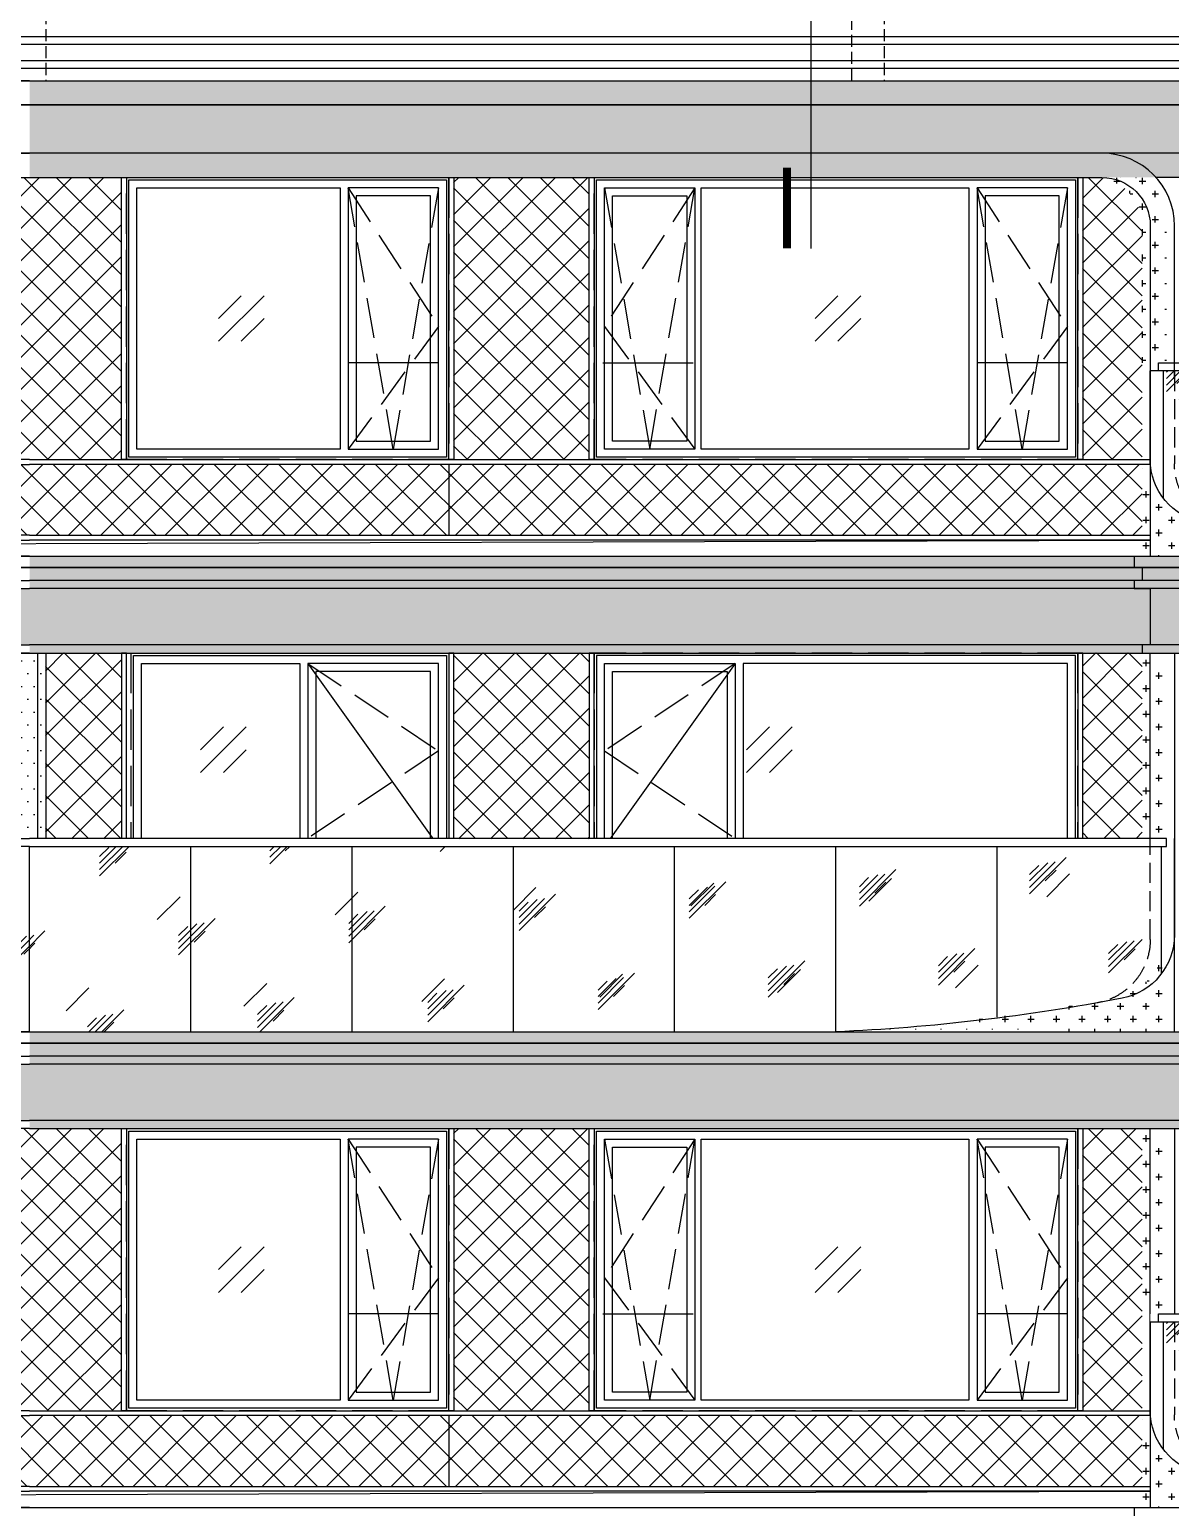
# Model space of a CAD drawing. Extents: x 646072 to 1012572, y -46617 to 16093.
# Drawn here: x 673169 to 680244, y -14902 to -5735 of the extents above; entities that cross this region are included whole.
import ezdxf

# ---------------------------------------------------------------- set-up
doc = ezdxf.new("R2010")
doc.units = 0
doc.header["$LTSCALE"] = 1000
doc.header["$MEASUREMENT"] = 0
for name, pattern in [('3#楼-HZS$0$3#楼-HZS$0$__DASH', [0.35, 0.25, -0.1]), ('3#楼-HZS$0$3#楼-HZS$0$DASH', [0.35, 0.25, -0.1]), ('3#楼-HZS$0$DASH', [0.35, 0.25, -0.1]), ('3#楼-HZS$0$DOTE', [2.4200000000000004, 2, -0.2, 0.02, -0.2])]:
    doc.linetypes.add(name, pattern=pattern)
for name, color, linetype in [('3#楼-HZS$0$3#楼-HZS$0$00-立面灰色金属看线', 252, 'Continuous'), ('3#楼-HZS$0$3#楼-HZS$0$00-立面米色看线', 31, 'Continuous'), ('3#楼-HZS$0$3#楼-HZS$0$00-立面银灰色线脚', 254, 'Continuous'), ('3#楼-HZS$0$3#楼-HZS$0$A-ANNO-SYMB', 3, 'Continuous'), ('3#楼-HZS$0$3#楼-HZS$0$DOTE', 1, '3#楼-HZS$0$DOTE'), ('3#楼-HZS$0$3#楼-HZS$0$ELEV-WIND', 4, 'Continuous'), ('3#楼-HZS$0$3#楼-HZS$0$RAIL', 163, 'Continuous'), ('3#楼-HZS$0$3#楼-HZS$0$WINDOW', 4, 'Continuous'), ('3#楼-HZS$0$3#楼-HZS$0$填充-浅黄色铝板', 30, 'Continuous'), ('3#楼-HZS$0$3#楼-HZS$0$填充-玻璃', 150, 'Continuous'), ('3#楼-HZS$0$3#楼-HZS$0$填充-背板玻璃', 151, 'Continuous'), ('3#楼-HZS$0$3#楼-HZS$0$填充-银白色铝板', 115, 'Continuous'), ('3#楼-HZS$0$A-ANNO-INDX', 3, 'Continuous')]:
    doc.layers.add(name, color=color, linetype=linetype)
pattern_1 = [(45, (-5318.230445285677, -99899.72746543365), (-100.0001016555733, 100.0001016555733), []), (135, (-5318.230445285677, -99899.72746543365), (-100.0001016555733, -100.0001016555733), [])]
pattern_2 = [(0, (-5409.443961269106, -55383.21456829587), (79.375, 79.375), [39.6875, -119.0625]), (90, (-5389.600211269106, -55403.05831829587), (-79.375, 79.375), [39.6875, -119.0625])]
pattern_3 = [(0, (-5409.443961269106, -58333.21456829587), (79.375, 79.375), [39.6875, -119.0625]), (90, (-5389.600211269106, -58353.05831829587), (-79.375, 79.375), [39.6875, -119.0625])]
pattern_4 = [(0, (-5409.443961269106, -52433.21456829587), (79.375, 79.375), [39.6875, -119.0625]), (90, (-5389.600211269106, -52453.05831829587), (-79.375, 79.375), [39.6875, -119.0625])]

# ---------------------------------------------------------------- blocks, each defined once
blk = doc.blocks.new('3#楼-HZS$0$3#楼-HZS$0$dfg56h4f+g9h0k7')
at = {"layer": '3#楼-HZS$0$3#楼-HZS$0$RAIL'}
blk.add_lwpolyline([(426648.4870681694, -363619.9774678481), (419599.1988836443, -363619.9516390706), (419599.1988836443, -363569.9516390706), (426648.4870681694, -363569.9774678481)], dxfattribs=at)
at = {"layer": '3#楼-HZS$0$3#楼-HZS$0$WINDOW'}
for points in [[(419629.1323021718, -364408.5213985445), (419629.1323021718, -363619.9516390706)], [(420648.4871339675, -364678.3272112879), (420648.4871339675, -363619.9516390706)], [(421648.4871339675, -364769.9774678481), (421648.4871339675, -363619.9516390706)], [(422648.4871339675, -364769.9774678481), (422648.4871339675, -363619.9516390706)], [(423648.4871339675, -364769.9774678481), (423648.4871339675, -363619.9516390706)], [(424648.4871339675, -364769.9774678481), (424648.4871339675, -363619.9516390706)], [(425648.4871339675, -364769.9774678481), (425648.4871339675, -363619.9516390706)], [(426648.4871339675, -364769.9774678481), (426648.4871339675, -363619.9516390706)]]:
    blk.add_lwpolyline(points, dxfattribs=at)
blk = doc.blocks.new('3#楼-HZS$0$3#楼-HZS$0$tregfdgdg')
blk.add_wipeout([(55550.89403557477, -25728.00311066766), (62650.60256147907, -25728.003421576577), (62650.569237843745, -26928.00333677453), (55550.89403557475, -26928.002877755564)]).dxf.layer = '3#楼-HZS$0$3#楼-HZS$0$RAIL'
at = {"layer": '3#楼-HZS$0$3#楼-HZS$0$00-立面米色看线'}
blk.add_line((55550.89403557475, -25728.00311066769), (55550.89403557475, -26326.5638645424), dxfattribs=at)
at = {"layer": '3#楼-HZS$0$3#楼-HZS$0$00-立面米色看线', "linetype": '3#楼-HZS$0$3#楼-HZS$0$__DASH', "ltscale": 0.5}
blk.add_line((55700.8940344759, -26354.41373131936), (55700.8940344759, -25728.00311317149), dxfattribs=at)
at = {"layer": '3#楼-HZS$0$3#楼-HZS$0$00-立面米色看线'}
blk.add_lwpolyline([(62650.24880157225, -26927.97750730492), (55550.89403557475, -26927.95167967031), (55550.89403557475, -25728.00311066769)], dxfattribs=at)
for centre, radius, start, end in [((55950.89403557475, -26326.5638645424), 400, 180, 259.1128618920542), ((58187.79559126403, -14696.43916359753), 12243.29046884241, 259.1128618920542, 267.4866183300693)]:
    blk.add_arc(centre, radius, start, end, dxfattribs=at)
at = {"layer": '3#楼-HZS$0$3#楼-HZS$0$00-立面米色看线', "linetype": '3#楼-HZS$0$3#楼-HZS$0$__DASH', "ltscale": 0.5}
blk.add_arc((56100.8940344759, -26354.41373131936), 400, 180, 259.8509425689774, dxfattribs=at)
blk.add_blockref('3#楼-HZS$0$3#楼-HZS$0$dfg56h4f+g9h0k7', (-363998.238266597, 337841.9575340021))
blk = doc.blocks.new('3#楼-HZS$0$3#楼-HZS$0$adf6h1d+f0j')
at = {"layer": '3#楼-HZS$0$3#楼-HZS$0$ELEV-WIND', "color": 8, "linetype": '3#楼-HZS$0$3#楼-HZS$0$__DASH'}
blk.add_lwpolyline([(61278.84410516638, -24578.0033460866), (63250.00048309553, -24578.00334601349), (63250.00048309553, -26928.00334601349), (61278.84410516638, -26928.0033460866)], close=True, dxfattribs=at)
at = {"layer": '3#楼-HZS$0$3#楼-HZS$0$ELEV-WIND'}
for points in [[(61293.84410516638, -24593.0033460866), (63235.00048309553, -24593.00334601349), (63235.00048309553, -26913.00334601349), (61293.84410516638, -26913.0033460866)], [(61343.84410516638, -24643.0033460866), (62325.00048309553, -24643.00334601349), (62325.00048309553, -26863.00334601349), (61343.84410516638, -26863.0033460866)], [(63185.00048309553, -24643.00334601349), (62375.00048309553, -24643.00334601349), (62375.00048309553, -26863.00334601349), (63185.00048309553, -26863.00334601349)], [(63135.00048309553, -24693.00334601349), (62425.00048309553, -24693.00334601349), (62425.00048309553, -26813.00334601349), (63135.00048309553, -26813.00334601349)]]:
    blk.add_lwpolyline(points, close=True, dxfattribs=at)
at = {"layer": '3#楼-HZS$0$3#楼-HZS$0$ELEV-WIND', "color": 8}
blk.add_lwpolyline([(62375.00048309553, -24643.00334601349), (63185.00048309553, -25778.00334601349), (62375.00048309553, -26863.00334601349)], dxfattribs=at)
at = {"layer": '3#楼-HZS$0$3#楼-HZS$0$ELEV-WIND', "color": 8, "linetype": '3#楼-HZS$0$DASH'}
blk.add_lwpolyline([(62375.00048309553, -24643.00334601349), (63185.00048309553, -25185.50334601023), (62375.00053060963, -25728.00334600698)], dxfattribs=at)
blk = doc.blocks.new('3#楼-HZS$0$3#楼-HZS$0$asde5f0s4d+9hj0')
at = {"layer": '3#楼-HZS$0$3#楼-HZS$0$ELEV-WIND', "color": 8, "linetype": '3#楼-HZS$0$3#楼-HZS$0$__DASH'}
blk.add_lwpolyline([(63250.00048309541, -24578.00334601349), (60250.00048309506, -24578.00334601349), (60250.00048309506, -26928.00334601349), (63250.00048309541, -26928.00334601349)], close=True, dxfattribs=at)
at = {"layer": '3#楼-HZS$0$3#楼-HZS$0$ELEV-WIND'}
for points in [[(63235.00048309541, -24593.00334601349), (60265.00048309506, -24593.00334601349), (60265.00048309506, -26913.00334601349), (63235.00048309541, -26913.00334601349)], [(60315.00048309506, -24643.00334601349), (61125.00048309506, -24643.00334601349), (61125.00048309506, -26863.00334601349), (60315.00048309506, -26863.00334601349)], [(63185.0004830953, -24643.00334601349), (61175.00048309506, -24643.00334601349), (61175.00048309506, -26863.00334601349), (63185.0004830953, -26863.00334601349)], [(60365.00048309506, -24693.00334601349), (61075.00048309506, -24693.00334601349), (61075.00048309506, -26813.00334601349), (60365.00048309506, -26813.00334601349)]]:
    blk.add_lwpolyline(points, close=True, dxfattribs=at)
at = {"layer": '3#楼-HZS$0$3#楼-HZS$0$ELEV-WIND', "color": 8}
blk.add_lwpolyline([(61125.00048309506, -24643.00334601349), (60315.00048309506, -25778.00334601349), (61125.00048309506, -26863.00334601349)], dxfattribs=at)
at = {"layer": '3#楼-HZS$0$3#楼-HZS$0$ELEV-WIND', "color": 8, "linetype": '3#楼-HZS$0$DASH'}
blk.add_lwpolyline([(61125.00048309506, -24643.00334601349), (60315.00048309506, -25185.50334601023), (61125.00043558097, -25728.00334600698)], dxfattribs=at)
blk = doc.blocks.new('3#楼-HZS$0$3#楼-HZS$0$df+gj504f+g90')
at = {"layer": '3#楼-HZS$0$3#楼-HZS$0$00-立面灰色金属看线'}
blk.add_lwpolyline([(397529.1710952579, -386473.6017835303), (397529.1710952579, -386543.6017835425), (397579.1710952579, -386543.6017835425), (397579.1710952579, -386623.6017835425), (397529.1710952579, -386623.6017835425), (397529.1710952579, -386673.6017835303), (397629.1710952579, -386673.6017835303), (397629.1710952579, -387023.6017835303), (397579.1710952579, -387023.6017835303), (397579.1710952579, -387073.6017835303)], dxfattribs=at)
for points in [[(391279.8685366164, -389423.6017844662), (391279.8685366164, -387073.6017835304), (391249.8685366164, -387073.6017835304), (391249.868537978, -389423.6017844833)], [(393310.0835149237, -389423.6017844662), (393310.0835149237, -387073.6017835304), (393280.0835149237, -387073.6017835304), (393280.0835162853, -389423.6017844833)], [(394180.1379506467, -389423.6017844662), (394180.1379506467, -387073.6017835304), (394150.1379506467, -387073.6017835304), (394150.1379520083, -389423.6017844833)], [(397210.1379505927, -389423.6017844662), (397210.1379505927, -387073.6017835304), (397180.1379505927, -387073.6017835304), (397180.1379519543, -389423.6017844833)]]:
    blk.add_lwpolyline(points, close=True, dxfattribs=at)
at = {"layer": '3#楼-HZS$0$3#楼-HZS$0$00-立面米色看线'}
for points in [[(390679.7804614676, -386473.5758303019), (379630.0300900007, -386473.6017835304), (379630.0300900007, -386543.6017835426), (390679.7804614676, -386543.5758303141)], [(390679.7804614676, -386473.5758303019), (400429.1455228999, -386473.5991513453)], [(390679.7804614676, -386543.5758899773), (379680.0300900007, -386543.6017835426), (379680.0300900007, -386623.6017835426), (379630.0300900007, -386623.6017835426), (379630.0300900007, -386673.6017835304), (379730.0300900007, -386673.6017835304), (379730.0300900007, -387023.6017835304), (390679.7804614676, -387023.5759499059)], [(400429.1455228999, -386543.5991513575), (390679.7804614676, -386543.5758303141)], [(390679.7804614676, -386543.5758899773), (400429.1455228999, -386543.5992651306)], [(379680.0305466056, -386623.6017835421), (390679.7809180724, -386623.5758899768)], [(379730.0305695222, -386673.6017835299), (390679.7809409893, -386673.5759499053)], [(400429.1455228999, -386673.5993794214), (390679.7799819461, -386673.5759499053)], [(400429.1455228999, -386623.5992651312), (390679.7800048627, -386623.5758899768)], [(390679.7804614676, -387073.5758899652), (379680.0300900007, -387073.6017835304), (379680.0300900007, -387023.6017835304), (390679.7804614676, -387023.5758899652)], [(400429.1455228999, -387023.5992651185), (390679.7804614676, -387023.5758899652)], [(400429.1455228999, -387023.5993794208), (390679.7804614676, -387023.5759499059)], [(390679.7804614676, -387073.5758899652), (400429.1455228999, -387073.5992651185)]]:
    blk.add_lwpolyline(points, dxfattribs=at)
at = {"layer": '3#楼-HZS$0$3#楼-HZS$0$00-立面银灰色线脚'}
blk.add_lwpolyline([(390579.6729722882, -387073.6017835304), (390779.8879506472, -387073.6017835304), (390779.8879506472, -389423.6017835303), (390579.6729722882, -389423.6017835303)], close=True, dxfattribs=at)
blk.add_lwpolyline([(390729.6729722882, -387073.6017835304), (390729.6729722882, -389423.601780081)], dxfattribs=at)
at = {"layer": '3#楼-HZS$0$3#楼-HZS$0$00-立面灰色金属看线'}
for name, p in [('3#楼-HZS$0$3#楼-HZS$0$adf6h1d+f0j', (330030.0830318828, -362495.598437517)), ('3#楼-HZS$0$3#楼-HZS$0$asde5f0s4d+9hj0', (333930.1374675515, -362495.598437517))]:
    blk.add_blockref(name, p, dxfattribs=at)
at = {"layer": '3#楼-HZS$0$3#楼-HZS$0$RAIL'}
blk.add_blockref('3#楼-HZS$0$3#楼-HZS$0$tregfdgdg', (328029.5316598953, -362495.598437517), dxfattribs=at)
at = {"layer": '3#楼-HZS$0$3#楼-HZS$0$RAIL', "xscale": -1}
blk.add_blockref('3#楼-HZS$0$3#楼-HZS$0$tregfdgdg', (453330.0292630401, -362495.598437517), dxfattribs=at)
at = {"layer": '3#楼-HZS$0$3#楼-HZS$0$00-立面米色看线'}
blk.add_lwpolyline([(397629.1710952579, -388223.6017835303), (397629.1710952579, -387073.6017835304), (397779.1710941591, -387073.6017835304), (397779.1710941591, -388223.6017835303)], dxfattribs=at)
blk = doc.blocks.new('3#楼-HZS$0$3#楼-HZS$0$ef6dsf+0hj')
at = {"layer": '3#楼-HZS$0$3#楼-HZS$0$ELEV-WIND', "color": 8, "linetype": '3#楼-HZS$0$3#楼-HZS$0$__DASH'}
blk.add_lwpolyline([(41499.98571212939, -36879.01017744408), (44499.98571055289, -36879.01017716038), (44499.98571055289, -38629.0102337508), (41499.98571212939, -38629.0102340345)], close=True, dxfattribs=at)
at = {"layer": '3#楼-HZS$0$3#楼-HZS$0$ELEV-WIND'}
for points in [[(41514.98571212939, -36894.01017744408), (44484.98571055289, -36894.01017716038), (44484.98571055289, -38614.01017716038), (41514.98571212939, -38614.01017744408)], [(41564.98571212962, -36944.01017716038), (42124.98571212962, -36944.01017716038), (42124.98571212962, -38564.01017716038), (41564.98571212962, -38564.01017716038)], [(42164.98571212939, -36944.01017744408), (43824.98571055289, -36944.01017716038), (43824.98571055289, -38564.01017716038), (42164.98571212939, -38564.01017744408)], [(44434.98571055289, -36944.01017716038), (43874.98571055289, -36944.01017716038), (43874.98571055289, -38564.01017716038), (44434.98571055289, -38564.01017716038)], [(41614.98571212962, -36994.01017716038), (42074.98571212962, -36994.01017716038), (42074.98571212962, -38514.01017716038), (41614.98571212962, -38514.01017716038)], [(44384.98571055289, -36994.01017716038), (43924.98571055289, -36994.01017716038), (43924.98571055289, -38514.01017716038), (44384.98571055289, -38514.01017716038)]]:
    blk.add_lwpolyline(points, close=True, dxfattribs=at)
at = {"layer": '3#楼-HZS$0$3#楼-HZS$0$ELEV-WIND', "color": 8, "linetype": '3#楼-HZS$0$3#楼-HZS$0$DASH'}
for points in [[(42124.98571212962, -36944.01017716038), (41564.98571212962, -37804.01017716038), (42124.98571212962, -38564.01017716038)], [(41564.98571212962, -36944.01017716038), (41844.98571212962, -38564.01017716038), (42124.98571212962, -36944.01017716038)], [(43874.98571055289, -36944.01017716038), (44434.98571055289, -37804.01017716038), (43874.98571055289, -38564.01017716038)], [(44434.98571055289, -36944.01017716038), (44154.98571055289, -38564.01017716038), (43874.98571055289, -36944.01017716038)]]:
    blk.add_lwpolyline(points, dxfattribs=at)
at = {"layer": '3#楼-HZS$0$3#楼-HZS$0$ELEV-WIND', "color": 8}
for points in [[(41554.98571212939, -38029.01023374212), (42114.98571212939, -38029.01023382258)], [(44434.98571055289, -38029.01023374212), (43874.98571055289, -38029.01023382258)]]:
    blk.add_lwpolyline(points, dxfattribs=at)
blk = doc.blocks.new('3#楼-HZS$0$3#楼-HZS$0$111+108osccw')
at = {"layer": '3#楼-HZS$0$3#楼-HZS$0$ELEV-WIND', "color": 8, "linetype": '3#楼-HZS$0$3#楼-HZS$0$__DASH'}
blk.add_lwpolyline([(38500, -36879.01001444127), (40499.99999842362, -36879.01001415757), (40499.99999842362, -38629.01007074799), (38500, -38629.01007103169)], close=True, dxfattribs=at)
at = {"layer": '3#楼-HZS$0$3#楼-HZS$0$ELEV-WIND'}
for points in [[(38515, -36894.01001444127), (40484.99999842362, -36894.01001415757), (40484.99999842362, -38614.01001415757), (38515, -38614.01001444127)], [(38565, -36944.01001444127), (39824.99999842362, -36944.01001415757), (39824.99999842362, -38564.01001415757), (38565, -38564.01001444127)], [(40434.99999842362, -36944.01001415757), (39874.99999842362, -36944.01001415757), (39874.99999842362, -38564.01001415757), (40434.99999842362, -38564.01001415757)], [(40384.99999842362, -36994.01001415757), (39924.99999842362, -36994.01001415757), (39924.99999842362, -38514.01001415757), (40384.99999842362, -38514.01001415757)]]:
    blk.add_lwpolyline(points, close=True, dxfattribs=at)
at = {"layer": '3#楼-HZS$0$3#楼-HZS$0$ELEV-WIND', "color": 8, "linetype": '3#楼-HZS$0$3#楼-HZS$0$DASH'}
for points in [[(39874.99999842362, -36944.01001415757), (40434.99999842362, -37804.01001415757), (39874.99999842362, -38564.01001415757)], [(40434.99999842362, -36944.01001415757), (40154.99999842362, -38564.01001415757), (39874.99999842362, -36944.01001415757)]]:
    blk.add_lwpolyline(points, dxfattribs=at)
at = {"layer": '3#楼-HZS$0$3#楼-HZS$0$ELEV-WIND', "color": 8}
blk.add_lwpolyline([(40434.99999842362, -38029.0102337508), (39874.99999842362, -38029.0102337508)], dxfattribs=at)
blk = doc.blocks.new('3#楼-HZS$0$3#楼-HZS$0$ASDG1D+SJ80+K+')
blk.add_wipeout([(379849.2325594221, -143401.86609311114), (379849.2325594221, -143401.86609311114), (379849.2325594221, -144551.8660931146), (382649.044284974, -144551.86609311457), (382649.04428562755, -143351.8660931146), (379849.2325594221, -143351.8660931146)]).dxf.layer = '3#楼-HZS$0$3#楼-HZS$0$A-ANNO-SYMB'
at = {"layer": '3#楼-HZS$0$3#楼-HZS$0$00-立面灰色金属看线'}
blk.add_lwpolyline([(379849.2325594221, -143401.8660931145), (382649.0442849741, -143401.8660931145), (382649.0442849741, -144551.8660931145), (379849.2325594221, -144551.8660931145)], close=True, dxfattribs=at)
at = {"layer": '3#楼-HZS$0$3#楼-HZS$0$00-立面米色看线', "linetype": '3#楼-HZS$0$3#楼-HZS$0$__DASH', "ltscale": 0.5}
blk.add_line((382499.0442867253, -143401.8660931144), (382499.0442867253, -143978.3281461251), dxfattribs=at)
at = {"layer": '3#楼-HZS$0$3#楼-HZS$0$00-立面米色看线'}
blk.add_line((382649.0442856266, -143978.3281461251), (382649.0442856266, -143401.8660931144), dxfattribs=at)
blk.add_lwpolyline([(382649.0442856266, -143401.8660931144), (382649.0442849741, -144551.8660844737), (380549.0442956116, -144551.8660855801)], dxfattribs=at)
at = {"layer": '3#楼-HZS$0$3#楼-HZS$0$00-立面米色看线', "linetype": '3#楼-HZS$0$3#楼-HZS$0$__DASH', "ltscale": 0.5}
blk.add_arc((382099.0442867253, -143978.3281461251), 400, 280.1490574241631, 0, dxfattribs=at)
at = {"layer": '3#楼-HZS$0$3#楼-HZS$0$00-立面米色看线'}
for centre, radius, start, end in [((382249.0442856266, -143950.4782793481), 400, 280.8871381078671, 0), ((380012.1427299373, -132320.3535784032), 12243.29046884241, 272.5133816699123, 280.8871381078671)]:
    blk.add_arc(centre, radius, start, end, dxfattribs=at)
at = {"layer": '3#楼-HZS$0$3#楼-HZS$0$RAIL'}
blk.add_lwpolyline([(382599.0442856266, -143351.8660931145), (379849.2325594206, -143351.8660931145), (379849.2325594206, -143401.8660931145), (382599.0442856266, -143401.8660931145)], close=True, dxfattribs=at)
at = {"layer": '3#楼-HZS$0$3#楼-HZS$0$WINDOW'}
for points in [[(379849.2325594221, -143401.8660931145), (379849.2325594221, -144551.8660931145)], [(380748.7727580671, -143401.8660931145), (380748.7727580671, -144541.4639087335)], [(381683.9085218469, -143401.8660931145), (381683.9085218469, -144448.97100338)], [(382569.0442856266, -143401.8660931145), (382569.0442856266, -144190.4782793481)]]:
    blk.add_lwpolyline(points, dxfattribs=at)
blk = doc.blocks.new('3#楼-HZS$0$3#楼-HZS$0$dfj54+gf90l7')
at = {"layer": '3#楼-HZS$0$3#楼-HZS$0$00-立面灰色金属看线'}
for points in [[(391249.9542731089, -380181.1942758777), (391279.9542731089, -380181.1942758777), (391279.9542731089, -381931.1942758777), (391249.9542731089, -381931.1942758777)], [(393279.9542715324, -380181.1942758777), (393309.9542715324, -380181.1942758777), (393309.9542715324, -381931.1942758777), (393279.9542715324, -381931.1942758777)], [(394150.1243752015, -380181.1942758777), (394180.1243752015, -380181.1942758777), (394180.1243752015, -381931.1942758777), (394150.1243752015, -381931.1942758777)], [(397180.1100857544, -380181.1942758777), (397210.1100857544, -380181.1942758777), (397210.1100857544, -381931.1942758777), (397180.1100857544, -381931.1942758777)]]:
    blk.add_lwpolyline(points, close=True, dxfattribs=at)
for points in [[(390679.7804614676, -381931.1942758777), (383730.2301239483, -381931.1942758777), (383730.2301239483, -381961.1942758777), (390679.7804614676, -381961.1942758777)], [(390679.7804614676, -381931.1942758777), (397629.3307989871, -381931.1942758777), (397629.3307989871, -381961.1942758777), (390679.7804614676, -381961.1942758777)], [(390679.7804614676, -382401.1942758777), (383730.2301239483, -382401.1942758777), (383730.2301239483, -382431.1942758777), (390679.7804614676, -382431.1942758777)], [(390679.7804614676, -382401.1942758777), (397629.3307989871, -382401.1942758777), (397629.3307989871, -382431.1942758777), (390679.7804614676, -382431.1942758777)]]:
    blk.add_lwpolyline(points, dxfattribs=at)
at = {"layer": '3#楼-HZS$0$3#楼-HZS$0$00-立面米色看线'}
for points in [[(390679.7804614676, -379581.1942758777), (379629.6906899723, -379581.1942758777), (379629.6906899723, -379651.1942758898), (390679.7804614676, -379651.1942758898)], [(390679.7804614676, -379581.1942758777), (400429.1425251925, -379581.1942758777)], [(390679.7804614676, -379651.1942758898), (379679.6906899723, -379651.1942758898), (379679.6906899723, -379731.1942758898), (379629.6906899723, -379731.1942758898), (379629.6906899723, -379781.1942758777), (379729.6906899723, -379781.1942758777), (379729.6906899723, -380131.1942758777), (390679.7804614676, -380131.1942758777)], [(400429.1425251925, -379651.1942758898), (390679.7804614676, -379651.1942758898)], [(390679.7804614676, -379651.1942758898), (400429.1425251925, -379651.1942758898)], [(379679.6906899723, -379731.1942758898), (390679.7804614676, -379731.1942758898)], [(379729.6906899723, -379781.1942758777), (390679.7804614676, -379781.1942758777)], [(400429.1425251925, -379731.1942758898), (390679.7804614676, -379731.1942758898)], [(400429.1425251925, -379781.1942758777), (390679.7804614676, -379781.1942758777)], [(390679.7804614676, -380181.1942758777), (379679.6906899723, -380181.1942758777), (379679.6906899723, -380131.1942758777), (390679.7804614676, -380131.1942758777)], [(400429.1425251925, -380131.1942758777), (390679.7804614676, -380131.1942758777)], [(400429.1425251925, -380131.1942758777), (390679.7804614676, -380131.1942758777)], [(390679.7804614676, -380181.1942758777), (400429.1425251925, -380181.1942758777)], [(397629.3307989871, -381381.1942758776), (397629.3307989871, -380181.1942758777), (397779.3307978881, -380181.1942758777), (397779.3307978881, -381331.1942758776)]]:
    blk.add_lwpolyline(points, dxfattribs=at)
at = {"layer": '3#楼-HZS$0$3#楼-HZS$0$WINDOW'}
blk.add_lwpolyline([(393279.9542715322, -381961.1944385968), (393279.9542715322, -382401.1944385968)], dxfattribs=at)
at = {"layer": '3#楼-HZS$0$3#楼-HZS$0$A-ANNO-SYMB'}
for name, p in [('3#楼-HZS$0$3#楼-HZS$0$111+108osccw', (352779.9542731089, -343302.1840421269)), ('3#楼-HZS$0$3#楼-HZS$0$ef6dsf+0hj', (352680.1243752015, -343302.1840421269))]:
    blk.add_blockref(name, p, dxfattribs=at)
at = {"xscale": -1}
blk.add_blockref('3#楼-HZS$0$3#楼-HZS$0$ASDG1D+SJ80+K+', (780278.3750846144, -237979.3324147162, 1e-08), dxfattribs=at)
at = {"layer": '3#楼-HZS$0$3#楼-HZS$0$00-立面灰色金属看线'}
blk.add_lwpolyline([(383730.230139359, -382531.1942758777), (383808.7866022092, -382472.5704337937), (397629.3307989871, -382431.1942758777)], dxfattribs=at)
blk = doc.blocks.new('3#楼-HZS$0$3#楼-HZS$0$df+50j4+fg90k')
at = {"layer": '3#楼-HZS$0$3#楼-HZS$0$00-立面灰色金属看线', "elevation": 1e-08}
for points in [[(391250.2954837091, -444940.7824634979), (391280.2954837091, -444940.7824634979), (391280.2954837091, -446690.7824634979), (391250.2954837091, -446690.7824634979)], [(393280.2954821326, -444940.7824634979), (393310.2954821326, -444940.7824634979), (393310.2954821326, -446690.7824634979), (393280.2954821326, -446690.7824634979)], [(394150.4655858018, -444940.7824634979), (394180.4655858018, -444940.7824634979), (394180.4655858018, -446690.7824634979), (394150.4655858018, -446690.7824634979)], [(397180.4512963547, -444940.7824634979), (397210.4512963547, -444940.7824634979), (397210.4512963547, -446690.7824634979), (397180.4512963547, -446690.7824634979)]]:
    blk.add_lwpolyline(points, close=True, dxfattribs=at)
for points in [[(390680.1216720678, -446690.7824634979), (383730.5713345486, -446690.7824634979), (383730.5713345486, -446720.7824634979), (390680.1216720678, -446720.7824634979)], [(390680.1216720678, -447160.7824634979), (383730.5713345486, -447160.7824634979), (383730.5713345486, -447190.7824634979), (390680.1216720678, -447190.7824634979)]]:
    blk.add_lwpolyline(points, dxfattribs=at)
at = {"layer": '3#楼-HZS$0$3#楼-HZS$0$00-立面米色看线'}
for points in [[(390679.7804614676, -444340.7782315449), (379380.0300900005, -444340.7782315449), (379380.0300900005, -444490.7782315571), (390679.7804614676, -444490.7782315571)], [(390680.4628826683, -444340.7782315449), (400429.4837357929, -444340.7782315449), (400429.4837357929, -444490.7782315571), (390680.4628826683, -444490.7782315571)], [(390679.7804614676, -444490.7782315571), (379480.0302863966, -444490.7782315571), (379480.0302863966, -444790.7782315449), (390679.7804614676, -444790.7782315449)], [(390680.4628826683, -444490.7782315571), (400429.4837357929, -444490.7782315571), (400429.4837357929, -444790.7782315449), (390680.4628826683, -444790.7782315449)]]:
    blk.add_lwpolyline(points, dxfattribs=at)
at = {"layer": '3#楼-HZS$0$3#楼-HZS$0$00-立面米色看线', "elevation": 1e-08}
blk.add_lwpolyline([(400429.4837357929, -444940.7824634979), (397665.2674982092, -444940.7824634979)], dxfattribs=at)
at = {"layer": '3#楼-HZS$0$3#楼-HZS$0$WINDOW', "elevation": 1e-08}
blk.add_lwpolyline([(393280.2954821329, -446720.7823004951), (393280.2954821329, -447160.7823004951)], dxfattribs=at)
at = {"xscale": -1}
blk.add_blockref('3#楼-HZS$0$3#楼-HZS$0$ASDG1D+SJ80+K+', (780278.7162952148, -302738.9163703834, 1e-08), dxfattribs=at)
at = {"layer": '3#楼-HZS$0$3#楼-HZS$0$A-ANNO-SYMB'}
for name, p in [('3#楼-HZS$0$3#楼-HZS$0$111+108osccw', (352780.2954837091, -408061.7722297471, 1e-08)), ('3#楼-HZS$0$3#楼-HZS$0$ef6dsf+0hj', (352680.4655858018, -408061.7722297471, 1e-08))]:
    blk.add_blockref(name, p, dxfattribs=at)
at = {"layer": '3#楼-HZS$0$3#楼-HZS$0$00-立面灰色金属看线', "elevation": 1e-08}
for points in [[(390680.1216720678, -446690.7824634979), (397629.6720095873, -446690.7824634979), (397629.6720095873, -446720.7824634979), (390680.1216720678, -446720.7824634979)], [(390680.1216720678, -447160.7824634979), (397629.6720095873, -447160.7824634979), (397629.6720095873, -447190.7824634979), (390680.1216720678, -447190.7824634979)], [(383730.5713499594, -447290.7824634979), (383809.1278128096, -447232.158621414), (397629.6720095873, -447190.7824634979)]]:
    blk.add_lwpolyline(points, dxfattribs=at)
at = {"layer": '3#楼-HZS$0$3#楼-HZS$0$00-立面米色看线'}
for points in [[(397779.8535164584, -446190.7782402707), (397779.8535164584, -445240.7782315449, 0.414213562373095), (397329.8535164584, -444790.7782315449), (383280.3898276773, -444790.7782315449)], [(383615.8000243023, -444940.7782315449), (397329.8535175573, -444940.7782315449, -0.4142135623730951), (397629.8535175573, -445240.7782315449), (397629.8535175573, -446190.7782402707)]]:
    blk.add_lwpolyline(points, format="xyb", dxfattribs=at)
blk = doc.blocks.new('3#楼-HZS$0$3#楼-HZS$0$d+ff+g89+0k4')
blk.add_wipeout([(387073.9452054565, -372010.1486496913), (387034.4745273071, -371828.01673488633), (386964.41862076125, -371626.8474200385), (386772.0765818333, -371345.44010499975), (386556.6793885491, -371146.0730265978), (386251.2055782083, -370979.4282493886), (385971.9162823519, -370906.9352633667), (385786.9766822324, -370893.7122383769), (365637.5169572755, -370893.61355204816), (365637.5169572755, -371293.6135520603), (385786.97471827274, -371293.71223837946), (385938.6114108291, -371306.5792306898), (386098.7634601518, -371349.4462702725), (386244.3782425206, -371418.61355204775), (386382.15242588165, -371518.61355204735), (386477.52331272507, -371616.53242606006), (386626.20259387535, -371868.61355204775), (386686.97029936296, -372193.7122383685), (386686.97029936296, -393643.62531246536), (386683.0422638684, -393692.01324312924), (386669.4930842256, -393741.9632377312), (386649.97041067557, -393787.9545937966), (386615.6795169441, -393837.7698302697), (386559.72400705534, -393888.8928326928), (386489.1970938678, -393925.67084511084), (386408.1776064868, -393943.6220159533), (365887.51758784405, -393943.62650037854), (365887.51758784405, -394343.6265004031), (386373.67760616535, -394343.6253132678), (386538.07335034286, -394327.1221069115), (386689.60004931816, -394274.8267339412), (386830.0927014526, -394185.5132499514), (386943.0161118433, -394068.84649543255), (387019.4314097306, -393943.6135520471), (387071.38340848486, -393790.5222017088), (387086.97029936296, -393643.6253124899), (387086.970495759, -372304.6170790822), (387086.97029936296, -372193.71223836124)]).translate(0, 0, -1e-08)
at = {"layer": '3#楼-HZS$0$3#楼-HZS$0$00-立面米色看线', "color": 252, "linetype": '3#楼-HZS$0$3#楼-HZS$0$__DASH', "ltscale": 0.3, "elevation": -1e-08}
for points in [[(376837.2671323465, -373293.6135520472), (376837.2671323465, -371293.6135520594), (377037.2671323465, -371293.6135520594), (377037.2671323465, -373293.6135520472)], [(382037.1423180799, -373293.6135520471), (382037.1423180799, -371293.6135520593), (382237.1423180799, -371293.6135520593), (382237.1423180799, -373293.6135520471)]]:
    blk.add_lwpolyline(points, dxfattribs=at)
at = {"layer": '3#楼-HZS$0$3#楼-HZS$0$00-立面米色看线', "color": 47, "elevation": -1e-08}
for points in [[(386686.9702993629, -373068.6135520478), (366337.5167608794, -373068.6135520471), (366337.5167608794, -373018.6135520471), (386686.9702993629, -373018.6135520473)], [(386686.9702993629, -373218.6135520478), (366337.5167608794, -373218.6135520471), (366337.5167608794, -373168.6135520471), (386686.9702993629, -373168.6135520473)]]:
    blk.add_lwpolyline(points, dxfattribs=at)
blk = doc.blocks.new('3#楼-HZS$0$3#楼-HZS$0$d+gfsh5d+f8hj')
at = {"color": 8}
for points in [[(731719.6827484225, -9736.579129087331), (731578.2613921852, -9878.00048532465)], [(731861.1041046598, -9736.57912908739), (731578.2613921852, -10019.42184156203)], [(735419.8385626444, -9736.579292090144), (735278.4172064072, -9878.000648327463)], [(735561.2599188817, -9736.579292090202), (735278.4172064072, -10019.42200456484)], [(731861.1041046599, -9878.00048532465), (731719.6827484225, -10019.42184156197)], [(735561.2599188818, -9878.000648327463), (735419.8385626444, -10019.42200456478)], [(731719.6827484225, -15636.57912908733), (731578.2613921852, -15778.00048532465)], [(731861.1041046598, -15636.57912908739), (731578.2613921852, -15919.42184156203)], [(735419.8385626444, -15636.57929209014), (735278.4172064072, -15778.00064832746)], [(735561.2599188817, -15636.5792920902), (735278.4172064072, -15919.42200456484)], [(731861.1041046599, -15778.00048532465), (731719.6827484225, -15919.42184156197)], [(735561.2599188818, -15778.00064832746), (735419.8385626444, -15919.42200456478)]]:
    blk.add_lwpolyline(points, dxfattribs=at)
at = {"color": 8, "elevation": -1e-08}
for points in [[(731609.2308044079, -12411.58456587762), (731467.8094481706, -12553.00592211494)], [(731750.6521606451, -12411.58456587768), (731467.8094481706, -12694.42727835232)], [(734994.8634290412, -12411.58456584107), (734853.442072804, -12553.00592207839)], [(735136.2847852785, -12411.58456584113), (734853.442072804, -12694.42727831576)], [(731750.6521606452, -12553.00592211494), (731609.2308044079, -12694.42727835226)], [(735136.2847852786, -12553.00592207839), (734994.8634290412, -12694.42727831571)]]:
    blk.add_lwpolyline(points, dxfattribs=at)
blk = doc.blocks.new('3#楼-HZS$0$3#楼-HZS$0$d+fh0j4+gf0l')
at = {"layer": '3#楼-HZS$0$3#楼-HZS$0$填充-浅黄色铝板'}
h = blk.add_hatch(dxfattribs=at)
h.set_pattern_fill('CROSS', color=256, scale=50)
h.set_pattern_definition(pattern_2)
h.paths.add_polyline_path([(532553.1380383098, 19217.33613845316), (532553.1380383098, 19817.33613845322), (522803.5544552375, 19817.33613845322), (522803.5544552375, 19217.33613845316)])
h = blk.add_hatch(dxfattribs=at)
h.set_pattern_fill('CROSS', color=256, scale=50)
h.set_pattern_definition([(0, (289049.5557560592, -113671.9811983543), (79.375, 79.375), [39.6875, -119.0625]), (90, (289069.3995060592, -113691.8249483543), (-79.375, 79.375), [39.6875, -119.0625])])
h.paths.add_polyline_path([(529702.7645657642, 18067.029687684), (529852.9460726355, 18067.02968768403), (529852.9460726355, 18917.03391963709), (529851.3434639813, 18954.97834523837), (529847.1628901605, 18988.94649870292), (529837.6423755502, 19033.39166210446), (529822.7140748882, 19079.19070884032), (529808.1562093021, 19112.7499004422), (529794.3574504266, 19139.06349725142), (529765.4078289907, 19183.72001822456), (529738.3600543862, 19217.02968768403), (529402.9498547735, 19217.03391961323), (529453.882453908, 19212.67810641363), (529491.1661164205, 19203.76937971904), (529521.4141769523, 19192.6519678848), (529561.5448462209, 19171.68354042165), (529585.8351898439, 19154.83966222673), (529600.8208159172, 19142.52357883682), (529633.9319623808, 19108.46411382331), (529653.7680105926, 19081.61932600907), (529671.6701790286, 19050.40316359431), (529684.405266529, 19020.86417915404), (529699.2026839899, 18964.27818785957), (529702.8646134352, 18924.02459511562), (529702.9460737342, 18693.22166181519)])
h = blk.add_hatch(dxfattribs=at)
h.set_pattern_fill('CROSS', color=256, scale=50)
h.set_pattern_definition(pattern_4)
h.paths.add_polyline_path([(529702.7635821576, 17468.71972003963, 0.3595927184835098), (530027.2135798478, 17075.91926564486, 0.008211941792365429), (530423.307309711, 17006.46110860552), (530423.307309711, 16867.33191476134), (529702.7635828101, 16867.33191514097)])
h.paths.add_polyline_path([(530468.307309711, 16999.4154518955, 0.001032779969762686), (530518.307309711, 16991.78791823203), (530518.307309711, 16932.33190650027), (530970.6747310786, 16932.33190650027, 0.01147532366520008), (531530.3546397364, 16882.33190650021), (530468.307309711, 16882.33190650027)])
h = blk.add_hatch(dxfattribs=at)
h.set_pattern_fill('CROSS', color=256, scale=50)
h.set_pattern_definition([(0, (-5418.230445285677, -96949.72746543365), (79.375, 79.375), [39.6875, -119.0625]), (90, (-5398.386695285677, -96969.57121543365), (-79.375, 79.375), [39.6875, -119.0625])])
h.paths.add_polyline_path([(532553.1380383098, 16667.02968768391), (532553.1380383098, 16867.0105832494), (522803.1934539158, 16867.01058324939), (522803.1934539158, 16667.02968768391)])
h = blk.add_hatch(dxfattribs=at)
h.set_pattern_fill('CROSS', color=256, scale=50)
h.set_pattern_definition(pattern_4)
h.paths.add_polyline_path([(532553.1380383098, 16267.33190650016), (532553.1380383098, 16317.33190650017), (522803.5544552375, 16317.33190650016), (522803.5544552375, 16267.33190650016)])
h = blk.add_hatch(dxfattribs=at)
h.set_pattern_fill('CROSS', color=256, scale=50)
h.set_pattern_definition(pattern_2)
h.paths.add_polyline_path([(529852.7635810577, 16267.33190650016), (529702.7635821565, 16267.33190650016), (529702.7635821565, 15117.33190650016), (529852.7635810577, 15117.33190650016)])
h = blk.add_hatch(dxfattribs=at)
h.set_pattern_fill('CROSS', color=256, scale=50)
h.set_pattern_definition(pattern_4)
edge = h.paths.add_edge_path()
edge.add_arc((529452.4501690135, 14518.71972026654), 400, 280.88713810564724, 359.99999996749784, ccw=False)
edge.add_arc((527215.5486133243, 26148.84442121212), 12243.29046884307, 279.0051419844014, 280.8871381056448, ccw=False)
edge.add_line((529131.90644146, 14056.46110860552), (529131.90644146, 13917.33191476134))
edge.add_line((529131.90644146, 13917.33191476134), (529852.450168361, 13917.33191514097))
edge.add_line((529852.450168361, 13917.33191514097), (529852.4501690135, 14518.71972003963))
edge = h.paths.add_edge_path()
edge.add_arc((527215.5486133173, 26148.84442121157), 12243.29046884358, 278.55529098508, 278.7919866346564, ccw=False)
edge.add_line((529036.90644146, 14041.78791823203), (528584.5390200925, 13982.33190650027))
edge.add_arc((527215.5486133235, 26148.84442121151), 12243.29046884255, 273.7901503468361, 276.41998537423774, ccw=False)
edge.add_line((528024.8591114347, 13932.33190650021), (529086.90644146, 13932.33190650027))
edge.add_line((529086.90644146, 13932.33190650027), (529086.90644146, 14049.4154518955))
h = blk.add_hatch(dxfattribs=at)
h.set_pattern_fill('CROSS', color=256, scale=50)
h.set_pattern_definition([(0, (-5418.230445285677, -99899.72746543365), (79.375, 79.375), [39.6875, -119.0625]), (90, (-5398.386695285677, -99919.57121543365), (-79.375, 79.375), [39.6875, -119.0625])])
h.paths.add_polyline_path([(532553.1380383096, 13717.02968768391), (532553.1380383096, 13917.01058324937), (522803.1934539159, 13917.01058324939), (522803.1934539159, 13717.02968768391)])
h = blk.add_hatch(dxfattribs=at)
h.set_pattern_fill('CROSS', color=256, scale=50)
h.set_pattern_definition(pattern_3)
h.paths.add_polyline_path([(532553.1380383098, 13317.33190650017), (532553.1380383098, 13367.33190650016), (522803.5544552375, 13367.33190650016), (522803.5544552375, 13317.33190650016)])
h = blk.add_hatch(dxfattribs=at)
h.set_pattern_fill('CROSS', color=256, scale=50)
h.set_pattern_definition(pattern_3)
h.paths.add_polyline_path([(529852.7635810577, 13317.33190650016), (529702.7635821565, 13317.33190650016), (529702.7635821565, 12167.33190650016), (529852.7635810577, 12167.33190650016)])
h = blk.add_hatch(dxfattribs=at)
h.set_pattern_fill('CROSS', color=256, scale=50)
h.set_pattern_definition(pattern_3)
h.paths.add_polyline_path([(529702.7635821576, 11568.71972003963, 0.3595927184835098), (530027.2135798478, 11175.91926564486, 0.008211941792365429), (530423.307309711, 11106.46110860552), (530423.307309711, 10967.33191476134), (529702.7635828101, 10967.33191514097)])
h.paths.add_polyline_path([(530468.307309711, 11099.4154518955, 0.001032779969762686), (530518.307309711, 11091.78791823203), (530518.307309711, 11032.33190650027), (530970.6747310786, 11032.33190650027, 0.01147532366520008), (531530.3546397364, 10982.33190650021), (530468.307309711, 10982.33190650027)])
at = {"layer": '3#楼-HZS$0$3#楼-HZS$0$填充-玻璃'}
h = blk.add_hatch(dxfattribs=at)
h.set_pattern_fill('玻璃1', color=150, scale=100)
h.set_pattern_definition([(45, (-5418.230445285677, -93959.72746543365), (-489.8835780060401, 489.8835780060401), [224, -576]), (45, (-5322.230445285677, -93919.72746543365), (-489.8835780060401, 489.8835780060401), [96, -704]), (45, (-5418.230445285677, -93919.72746543365), (-489.8835780060401, 489.8835780060401), [160, -640]), (45, (-5370.230445285677, -93959.72746543365), (537.401153701776, -537.4011537017761), [200, -600]), (45, (-5418.230445285677, -93999.72746543365), (-489.8835780060401, 489.8835780060401), [320, -480]), (45, (-5418.230445285677, -93879.72746543365), (-489.8835780060401, 489.8835780060401), [80, -720])])
h.paths.add_polyline_path([(531603.0300979111, 18017.02968768394), (532538.1658616908, 18017.02968768394), (532538.1658616908, 16867.02968768388), (531802.7587320149, 16867.02968768388, -0.004083923925226634), (531603.0300979111, 16877.43187206498)])
h.paths.add_polyline_path([(530667.8943341315, 18017.02968768394), (531603.0300979111, 18017.02968768394), (531603.0300979111, 16877.43187206498, -0.01919510600780751), (530667.8943341315, 16969.92477741852)])
h.paths.add_polyline_path([(529852.7585692528, 18017.02968768394), (530667.8943341315, 18017.02968768394), (530667.8943341315, 16969.92477741855, -0.01004061129359331), (530182.274726531, 17046.82656758089, -0.3632338633270559), (529852.7585692528, 17440.56763467341)])
h.paths.add_polyline_path([(532553.1380383098, 16867.02968768388), (532553.1380383096, 18017.02968768391), (532538.1658616908, 18017.02968768394), (532538.1658616908, 16867.02968768388)])
h = blk.add_hatch(dxfattribs=at)
h.set_pattern_fill('玻璃1', color=150, scale=100)
h.set_pattern_definition([(45, (-5418.803132111556, -129540.0981751026), (-489.8835780060401, 489.8835780060401), [224, -576]), (45, (-5322.803132111556, -129500.0981751026), (-489.8835780060401, 489.8835780060401), [96, -704]), (45, (-5418.803132111556, -129500.0981751026), (-489.8835780060401, 489.8835780060401), [160, -640]), (45, (-5370.803132111556, -129540.0981751026), (537.401153701776, -537.4011537017761), [200, -600]), (45, (-5418.803132111556, -129580.0981751026), (-489.8835780060401, 489.8835780060401), [320, -480]), (45, (-5418.803132111556, -129460.0981751026), (-489.8835780060401, 489.8835780060401), [80, -720])])
h.paths.add_polyline_path([(529701.9942240177, 15067.32149528823), (522802.6394569213, 15067.29621587077), (515903.283776615, 15067.32149528828), (515903.283776615, 14490.90241839725, 0.3632338633270483), (516232.7999338933, 14097.16135130473, 0.03333284520666946), (517853.4592968951, 13917.35677536111), (522802.6385437115, 13917.33864241169), (527751.8187037603, 13917.3567753621, 0.03333284520620629), (529372.4780667396, 14097.16135130473, 0.3632338633270568), (529701.9942240177, 14490.90241839725)])
h = blk.add_hatch(dxfattribs=at)
h.set_pattern_fill('玻璃1', color=150, scale=100)
h.set_pattern_definition([(45, (-5418.230445285677, -99859.72746543365), (-489.8835780060401, 489.8835780060401), [224, -576]), (45, (-5322.230445285677, -99819.72746543365), (-489.8835780060401, 489.8835780060401), [96, -704]), (45, (-5418.230445285677, -99819.72746543365), (-489.8835780060401, 489.8835780060401), [160, -640]), (45, (-5370.230445285677, -99859.72746543365), (537.401153701776, -537.4011537017761), [200, -600]), (45, (-5418.230445285677, -99899.72746543365), (-489.8835780060401, 489.8835780060401), [320, -480]), (45, (-5418.230445285677, -99779.72746543365), (-489.8835780060401, 489.8835780060401), [80, -720])])
h.paths.add_polyline_path([(531603.0300979111, 12117.02968768394), (532538.1658616908, 12117.02968768394), (532538.1658616908, 10967.02968768388), (531802.7587320149, 10967.02968768388, -0.004083923925226634), (531603.0300979111, 10977.43187206498)])
h.paths.add_polyline_path([(530667.8943341315, 12117.02968768394), (531603.0300979111, 12117.02968768394), (531603.0300979111, 10977.43187206498, -0.01919510600780751), (530667.8943341315, 11069.92477741852)])
h.paths.add_polyline_path([(529852.7585692528, 12117.02968768394), (530667.8943341315, 12117.02968768394), (530667.8943341315, 11069.92477741855, -0.01004061129359331), (530182.274726531, 11146.82656758089, -0.3632338633270559), (529852.7585692528, 11540.56763467341)])
h.paths.add_polyline_path([(532553.1380383098, 10967.02968768388), (532553.1380383096, 12117.02968768393), (532538.1658616908, 12117.02968768394), (532538.1658616908, 10967.02968768388)])
at = {"layer": '3#楼-HZS$0$3#楼-HZS$0$填充-背板玻璃'}
h = blk.add_hatch(dxfattribs=at)
h.set_pattern_fill('多孔材料', color=256, scale=50)
h.set_pattern_definition([(45, (-5318.230445285677, -93999.72746543365), (-100.0001016555733, 100.0001016555733), []), (135, (-5318.230445285677, -93999.72746543365), (-100.0001016555733, -100.0001016555733), [])])
h.paths.add_polyline_path([(515902.9824528203, 17468.70393950643), (516272.2031663652, 17468.70393950643), (516272.2031663652, 19217.33190650016), (515902.9824528203, 19217.33190650016)])
h.paths.add_polyline_path([(519332.1888769181, 19217.33190650016), (520172.3589805872, 19217.33190650016), (520172.3589805872, 17467.33190650016), (519332.1888769181, 17467.33190650016)])
h.paths.add_polyline_path([(523372.7066022933, 19217.33190650016), (522232.3589790108, 19217.33190650016), (522232.3589790108, 17467.33190650016), (523372.7066022933, 17467.33190650016)])
h.paths.add_polyline_path([(526272.876704386, 19217.33190650016), (525432.7066007168, 19217.33190650016), (525432.7066007168, 17467.33190650016), (526272.876704386, 17467.33190650016)])
h.paths.add_polyline_path([(515902.9824531326, 17437.33190650016), (529702.0831281715, 17437.33190650016), (529702.0831281715, 16997.33190650016), (515902.9824531326, 16997.33190650016)])
h.paths.add_polyline_path([(529702.0831284837, 18932.61503287399), (529699.2026839899, 18964.27818785951), (529684.405266529, 19020.86417915433), (529671.6701790285, 19050.40316359414), (529653.7680105927, 19081.61932600912), (529633.9319623808, 19108.46411382317), (529600.8208159173, 19142.52357883652), (529585.835189844, 19154.83966222688), (529561.5448462208, 19171.6835404216), (529521.4141769526, 19192.65196788483), (529491.1661164208, 19203.76937971896), (529453.882453908, 19212.67810641366), (529402.9498547735, 19217.0339196132), (529702.0831284837, 19217.03014539636), (529702.0831284837, 19217.33190650016), (529332.8624149389, 19217.33190650016), (529332.8624149389, 17468.70393950643), (529702.0831284837, 17468.70393950643)])
h = blk.add_hatch(dxfattribs=at)
h.set_pattern_fill('多孔材料', color=256, scale=50)
h.set_pattern_definition(pattern_1)
h.paths.add_polyline_path([(516272.1723038196, 16267.32245738676), (515903.1750258481, 16267.32245738676), (515903.1750258481, 15117.32268611717), (516272.1723038196, 15117.32268611717)])
h.paths.add_polyline_path([(519331.8340908727, 16267.31280206557), (520171.8885265958, 16267.31280206557), (520171.8885265958, 15117.30585173273), (519331.8340908727, 15117.30585173273)])
h.paths.add_polyline_path([(522232.1035049031, 16267.31280206557), (522702.0840908723, 16267.31280206557), (522702.0840908723, 15117.31273093302), (522232.1035049031, 15117.31273093302)])
h.paths.add_polyline_path([(522902.2990692313, 16267.31280206557), (523372.2796552004, 16267.31280206557), (523372.2796552004, 15117.31273093302), (522902.2990692313, 15117.31273093302)])
h.paths.add_polyline_path([(525432.4946335078, 16267.31280206557), (526272.5490699117, 16267.31280206557), (526272.5489783308, 15117.30739072314), (525432.4945419269, 15117.30739072314)])
h.paths.add_polyline_path([(529701.9213399445, 16267.3224573867), (529332.8881952793, 16267.3224573867), (529332.8881941767, 15117.32267798114), (529701.9213388419, 15117.32267798114)])
h = blk.add_hatch(dxfattribs=at)
h.set_pattern_fill('多孔材料', color=256, scale=50)
h.set_pattern_definition(pattern_1)
h.paths.add_polyline_path([(515902.9824528203, 11568.70393950643), (516272.2031663652, 11568.70393950643), (516272.2031663652, 13317.33190650016), (515902.9824528203, 13317.33190650016)])
h.paths.add_polyline_path([(519332.1888769181, 13317.33190650016), (520172.3589805872, 13317.33190650016), (520172.3589805872, 11567.33190650016), (519332.1888769181, 11567.33190650016)])
h.paths.add_polyline_path([(523372.7066022933, 13317.33190650016), (522232.3589790108, 13317.33190650016), (522232.3589790108, 11567.33190650016), (523372.7066022933, 11567.33190650016)])
h.paths.add_polyline_path([(526272.876704386, 13317.33190650016), (525432.7066007168, 13317.33190650016), (525432.7066007168, 11567.33190650016), (526272.876704386, 11567.33190650016)])
h.paths.add_polyline_path([(529702.0831284837, 11568.70393950643), (529332.8624149389, 11568.70393950643), (529332.8624149389, 13317.33190650016), (529702.0831284837, 13317.33190650016)])
h.paths.add_polyline_path([(515902.9824531326, 11537.33190650016), (529702.0831281715, 11537.33190650016), (529702.0831281715, 11097.33190650016), (515902.9824531326, 11097.33190650016)])
at = {"layer": '3#楼-HZS$0$3#楼-HZS$0$填充-银白色铝板'}
h = blk.add_hatch(dxfattribs=at)
h.set_pattern_fill('DOTS', color=256, scale=50)
h.set_pattern_definition([(0, (-5418.911882878514, -96949.42524661741), (39.6875, 79.375), [0, -79.375])])
h.paths.add_polyline_path([(532553.1380383098, 16317.33190650016), (532553.1380383098, 16667.33190650017), (511853.4610736875, 16667.02023857046), (511853.4610736875, 16317.02023857046)])
h = blk.add_hatch(dxfattribs=at)
h.set_pattern_fill('DOTS', color=256, scale=50)
h.set_pattern_definition([(0, (-5418.230445285677, -99899.72746543365), (39.6875, 79.375), [0, -79.375])])
h.paths.add_polyline_path([(522702.7655284652, 16267.01058324927), (522902.9805068241, 16267.01058324927), (522902.9805068241, 15116.99436221333), (522702.7655284652, 15116.99436221333)])
h = blk.add_hatch(dxfattribs=at)
h.set_pattern_fill('DOTS', color=256, scale=50)
h.set_pattern_definition([(0, (-5418.911882878514, -99899.42524661741), (39.6875, 79.375), [0, -79.375])])
h.paths.add_polyline_path([(532553.1380383098, 13367.33190650016), (532553.1380383098, 13717.33190650017), (511853.1246713666, 13717.02968768397), (511853.1246713666, 13367.02968768397)])

msp = doc.modelspace()

# ---------------------------------------------------------------- linework, layer by layer
at = {"layer": '3#楼-HZS$0$3#楼-HZS$0$DOTE', "linetype": '3#楼-HZS$0$3#楼-HZS$0$__DASH', "ltscale": 2}
for p, q in [((652810.9265156139, -6051.789166691247), (718310.9170040172, -6051.789166691247)), ((652810.9265156139, -9001.789166691247), (718310.9170040172, -9001.789166691247)), ((652810.9265156139, -11951.78916669125), (718310.9170040172, -11951.78916669125)), ((652810.9265156139, -14901.78916669125), (718310.9170040172, -14901.78916669125))]:
    msp.add_line(p, q, dxfattribs=at)

# ---------------------------------------------------------------- next in the draw order: block references
for name, p in [('3#楼-HZS$0$3#楼-HZS$0$df+50j4+fg90k', (282489.3456485858, 438288.9890648536)), ('3#楼-HZS$0$3#楼-HZS$0$df+gj504f+g90', (282489.6838614785, 371571.7989357726, 1e-08))]:
    msp.add_blockref(name, p)

# ---------------------------------------------------------------- next in the draw order: block references
msp.add_blockref('3#楼-HZS$0$3#楼-HZS$0$dfj54+gf90l7', (282489.686859186, 367629.4008772333, 1e-08))

# ---------------------------------------------------------------- next in the draw order: block references
msp.add_blockref('3#楼-HZS$0$3#楼-HZS$0$df+gj504f+g90', (282489.6838614785, 377471.7989357726, 1e-08))

# ---------------------------------------------------------------- next in the draw order: block references
msp.add_blockref('3#楼-HZS$0$3#楼-HZS$0$d+ff+g89+0k4', (296231.8589777069, 367241.8243853559, 2e-08))

# ---------------------------------------------------------------- next in the draw order: linework, layer by layer
at = {"layer": '3#楼-HZS$0$A-ANNO-INDX', "color": 1}
msp.add_line((678016.7032987257, -7091.923202275648), (678016.7032987257, 3253.377877663122), dxfattribs=at)
at = {"layer": '3#楼-HZS$0$A-ANNO-INDX', "color": 1, "const_width": 50}
msp.add_lwpolyline([(677866.7032987257, -7091.923202275648), (677866.7032987257, -6591.923202275648)], dxfattribs=at)

# ---------------------------------------------------------------- next in the draw order: block references
for name, p in [('3#楼-HZS$0$3#楼-HZS$0$d+fh0j4+gf0l', (150366.2530924088, -25868.82308632834, 1e-08)), ('3#楼-HZS$0$3#楼-HZS$0$d+gfsh5d+f8hj', (-57237.96341580641, 2351.207306273689, 1e-08))]:
    msp.add_blockref(name, p)

doc.saveas('drawing.dxf')
